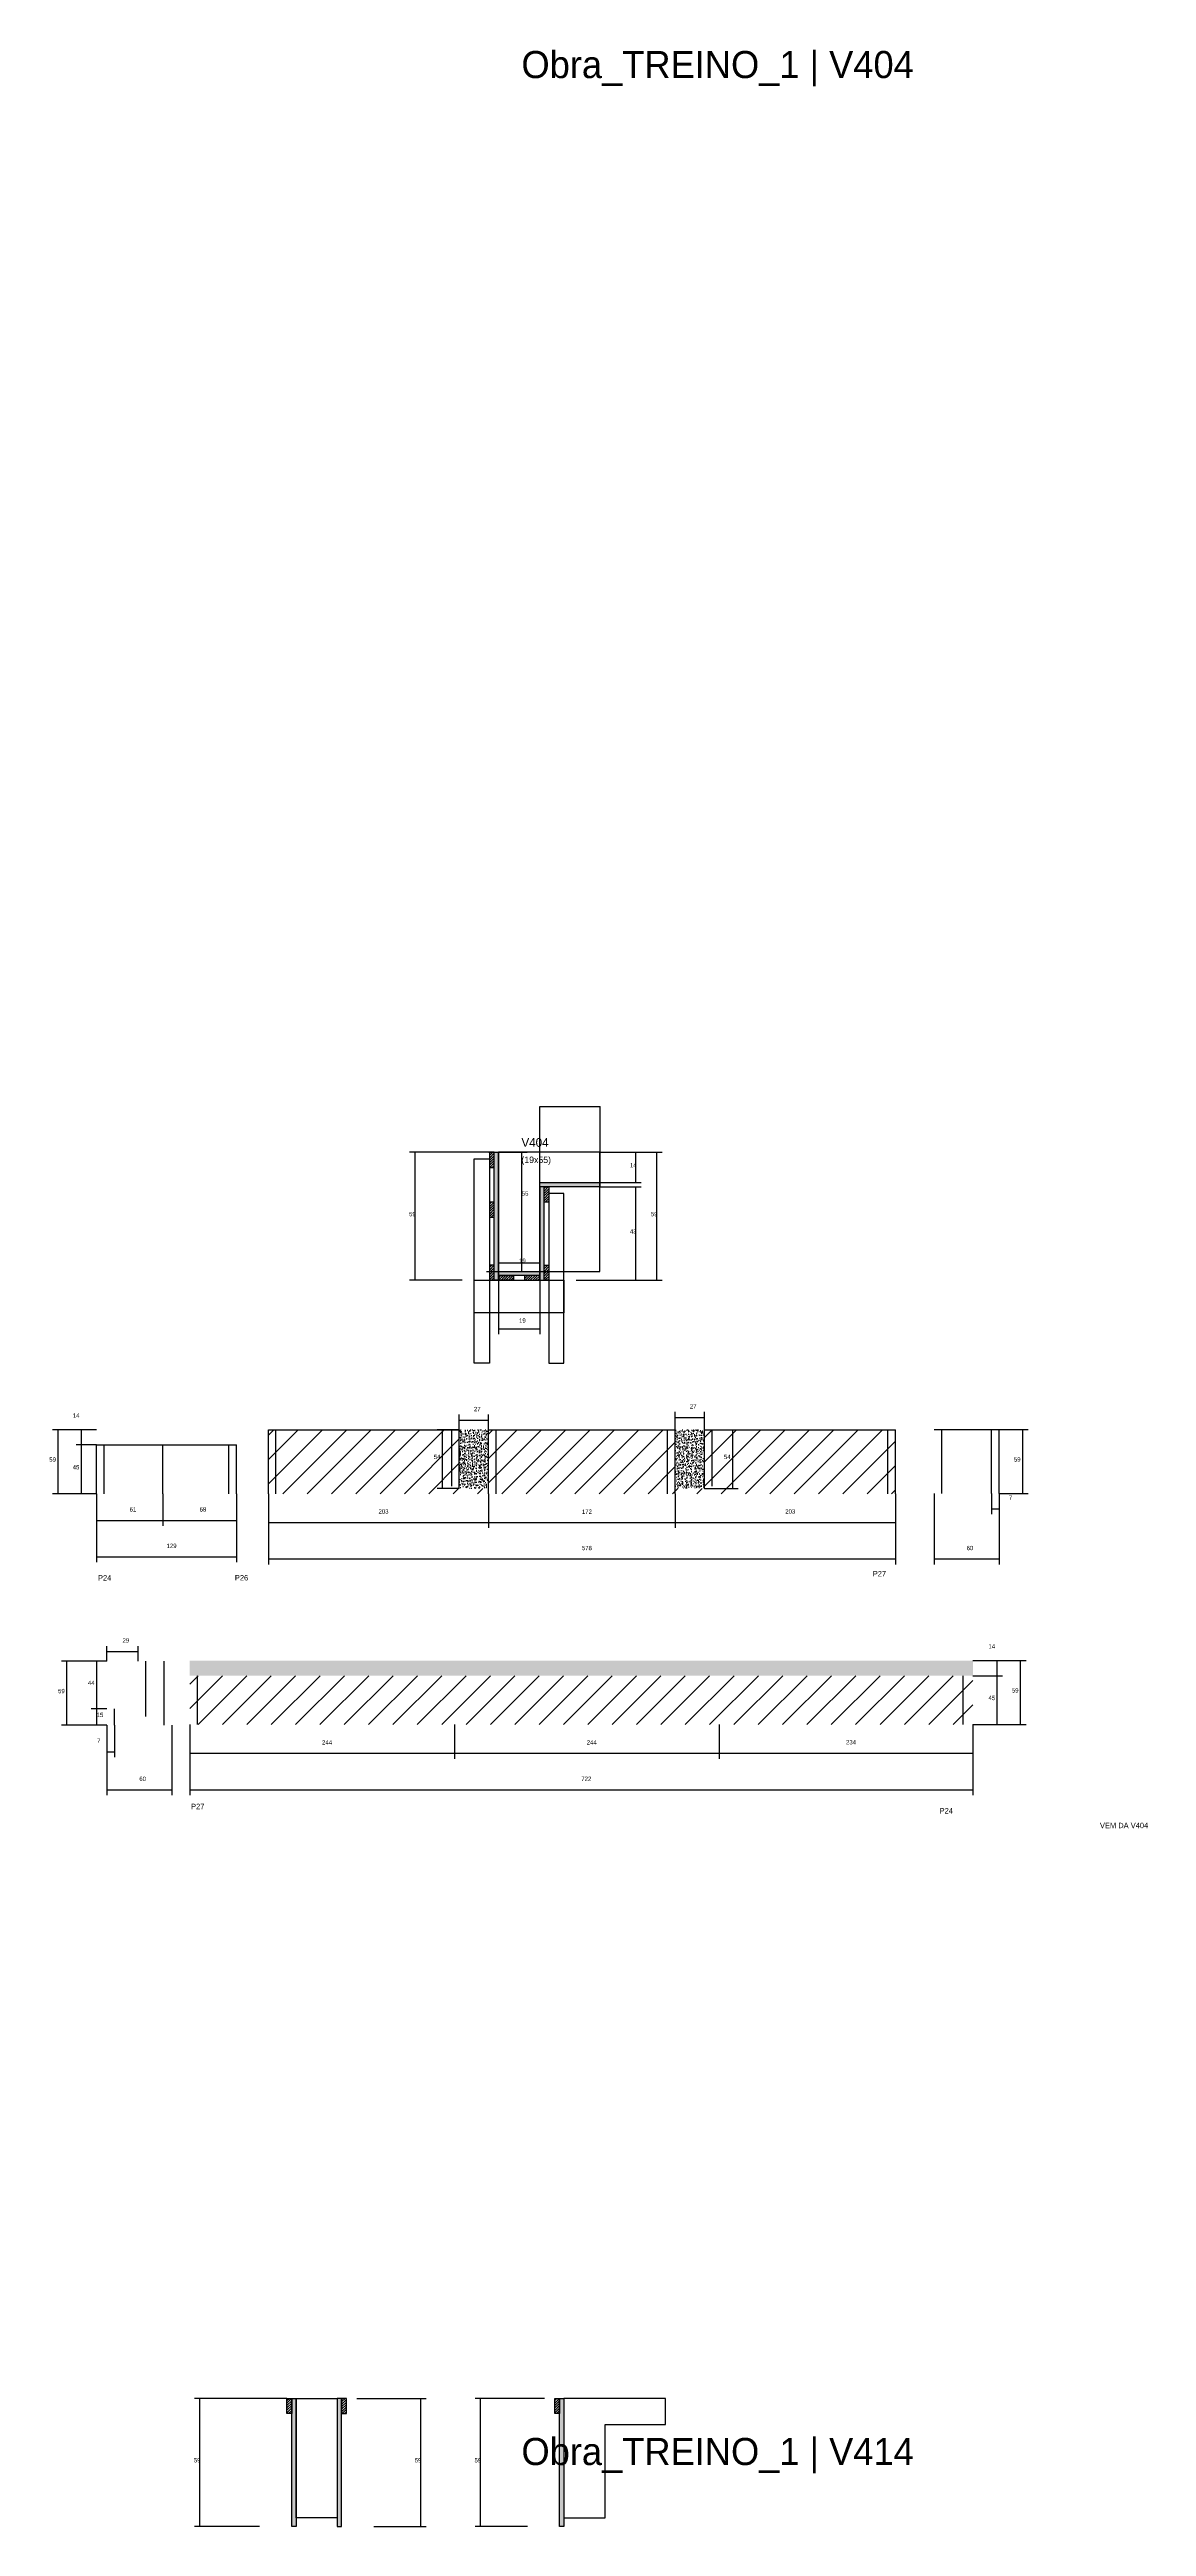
# Model space of a CAD drawing. Header units: metres. Extents: x -2848 to 22762, y -49062 to 1016.
# Drawn here: x 4365 to 5376, y -7867 to -5584 of the extents above; entities that cross this region are included whole.
import ezdxf

# ---------------------------------------------------------------- set-up
doc = ezdxf.new("R2010")
doc.units = ezdxf.units.M
for name, color, linetype in [('CONCRETO', 251, 'Continuous'), ('COTA', 4, 'Continuous'), ('Cota Seção (2x)', 4, 'Continuous'), ('Hachura', 253, 'Continuous'), ('LABEL_ID', 3, 'Continuous'), ('Madeira', 126, 'Continuous'), ('NOMENCLATURA', 7, 'Continuous'), ('Painéis', 200, 'Continuous'), ('REAPROVEITAMENTO', 251, 'Continuous'), ('SARR_2.2x7', 40, 'Continuous'), ('SARR_3.5x7', 81, 'Continuous'), ('Texto Seção', 7, 'Continuous')]:
    doc.layers.add(name, color=color, linetype=linetype)

msp = doc.modelspace()

# ---------------------------------------------------------------- hatches: boundary and pattern name
at = {"layer": 'COTA'}
h = msp.add_hatch(dxfattribs=at)
h.set_pattern_fill('AR-CONC', scale=0.03)
h.paths.add_polyline_path([(4769.7, -6855.8), (4742.7, -6855.8), (4742.7, -6909.8), (4769.7, -6909.8)])
h = msp.add_hatch(dxfattribs=at)
h.set_pattern_fill('AR-CONC', scale=0.03)
h.paths.add_polyline_path([(4968.7, -6858), (4968.7, -6855.8), (4941.7, -6855.8), (4941.7, -6909.8), (4968.7, -6909.8)])
h = msp.add_hatch(dxfattribs=at)
h.set_pattern_fill('AR-CONC', scale=0.03)
h.paths.add_polyline_path([(5216.2, -7068.5), (5216.2, -7082.5), (5216.2, -7082.5), (4494.2, -7082.5), (4494.2, -7082.5), (4494.2, -7068.5), (4494.2, -7068.5), (5216.2, -7068.5)])
at = {"layer": 'Hachura'}
h = msp.add_hatch(dxfattribs=at)
h.set_pattern_fill('ANSI31', scale=0.5)
h.paths.add_polyline_path([(4770.4, -6614), (4774.8, -6614), (4774.8, -6614), (4774.8, -6600), (4774.8, -6600), (4770.4, -6600), (4770.4, -6600), (4770.4, -6614)])
h = msp.add_hatch(color=8, dxfattribs=at)
h.dxf.hatch_style = 1
h.paths.add_polyline_path([(4774.8, -6600), (4778.8, -6600), (4778.8, -6600), (4778.8, -6718), (4778.8, -6718), (4774.8, -6718), (4774.8, -6718), (4774.8, -6600)])
h = msp.add_hatch(color=8, dxfattribs=at)
h.dxf.hatch_style = 1
h.paths.add_polyline_path([(4816.8, -6632), (4816.8, -6628), (4816.8, -6628), (4872.4, -6628), (4872.4, -6628), (4872.4, -6632), (4872.4, -6632), (4816.8, -6632)])
h = msp.add_hatch(color=8, dxfattribs=at)
h.dxf.hatch_style = 1
h.paths.add_polyline_path([(4820.8, -6632), (4816.8, -6632), (4816.8, -6632), (4816.8, -6718), (4816.8, -6718), (4820.8, -6718), (4820.8, -6718), (4820.8, -6632)])
h = msp.add_hatch(dxfattribs=at)
h.set_pattern_fill('ANSI31', scale=0.5)
h.paths.add_polyline_path([(4825.2, -6646), (4820.8, -6646), (4820.8, -6646), (4820.8, -6632), (4820.8, -6632), (4825.2, -6632), (4825.2, -6632), (4825.2, -6646)])
h = msp.add_hatch(dxfattribs=at)
h.set_pattern_fill('ANSI31', scale=0.5)
h.paths.add_polyline_path([(4770.4, -6659.9), (4774.8, -6659.9), (4774.8, -6659.9), (4774.8, -6645.9), (4774.8, -6645.9), (4770.4, -6645.9), (4770.4, -6645.9), (4770.4, -6659.9)])
h = msp.add_hatch(dxfattribs=at)
h.set_pattern_fill('ANSI31', scale=0.5)
h.paths.add_polyline_path([(4770.4, -6718), (4774.8, -6718), (4774.8, -6718), (4774.8, -6704), (4774.8, -6704), (4770.4, -6704), (4770.4, -6704), (4770.4, -6718)])
h = msp.add_hatch(color=8, dxfattribs=at)
h.dxf.hatch_style = 1
h.paths.add_polyline_path([(4778.8, -6713.6), (4778.8, -6710), (4778.8, -6710), (4816.8, -6710), (4816.8, -6710), (4816.8, -6713.6), (4816.8, -6713.6), (4778.8, -6713.6)])
h = msp.add_hatch(dxfattribs=at)
h.set_pattern_fill('ANSI31', scale=0.5)
h.paths.add_polyline_path([(4825.2, -6718), (4820.8, -6718), (4820.8, -6718), (4820.8, -6704), (4820.8, -6704), (4825.2, -6704), (4825.2, -6704), (4825.2, -6718)])
h = msp.add_hatch(dxfattribs=at)
h.set_pattern_fill('ANSI31', scale=0.5)
h.paths.add_polyline_path([(4778.8, -6718), (4778.8, -6713.6), (4778.8, -6713.6), (4792.8, -6713.6), (4792.8, -6713.6), (4792.8, -6718), (4792.8, -6718), (4778.8, -6718)])
h = msp.add_hatch(dxfattribs=at)
h.set_pattern_fill('ANSI31', scale=0.5)
h.paths.add_polyline_path([(4816.8, -6718), (4816.8, -6713.6), (4816.8, -6713.6), (4802.8, -6713.6), (4802.8, -6713.6), (4802.8, -6718), (4802.8, -6718), (4816.8, -6718)])
h = msp.add_hatch(dxfattribs=at)
h.set_pattern_fill('ANSI31', scale=0.5)
h.paths.add_polyline_path([(4588.2, -7762.6), (4583.8, -7762.6), (4583.8, -7762.6), (4583.8, -7748.6), (4583.8, -7748.6), (4588.2, -7748.6), (4588.2, -7748.6), (4588.2, -7762.6)])
h = msp.add_hatch(color=8, dxfattribs=at)
h.dxf.hatch_style = 1
h.paths.add_polyline_path([(4588.2, -7748.6), (4592.2, -7748.6), (4592.2, -7748.6), (4592.2, -7866.6), (4592.2, -7866.6), (4588.2, -7866.6), (4588.2, -7866.6), (4588.2, -7748.6)])
h = msp.add_hatch(color=8, dxfattribs=at)
h.dxf.hatch_style = 1
h.paths.add_polyline_path([(4634.2, -7748.6), (4630.2, -7748.6), (4630.2, -7748.6), (4630.2, -7866.6), (4630.2, -7866.6), (4634.2, -7866.6), (4634.2, -7866.6), (4634.2, -7748.6)])
h = msp.add_hatch(dxfattribs=at)
h.set_pattern_fill('ANSI31', scale=0.5)
h.paths.add_polyline_path([(4634.2, -7762.6), (4638.6, -7762.6), (4638.6, -7762.6), (4638.6, -7748.6), (4638.6, -7748.6), (4634.2, -7748.6), (4634.2, -7748.6), (4634.2, -7762.6)])
h = msp.add_hatch(dxfattribs=at)
h.set_pattern_fill('ANSI31', scale=0.5)
h.paths.add_polyline_path([(4835.1, -7762.6), (4830.7, -7762.6), (4830.7, -7762.6), (4830.7, -7748.6), (4830.7, -7748.6), (4835.1, -7748.6), (4835.1, -7748.6), (4835.1, -7762.6)])
h = msp.add_hatch(color=8, dxfattribs=at)
h.dxf.hatch_style = 1
h.paths.add_polyline_path([(4835.1, -7748.6), (4839.1, -7748.6), (4839.1, -7748.6), (4839.1, -7866.6), (4839.1, -7866.6), (4835.1, -7866.6), (4835.1, -7866.6), (4835.1, -7748.6)])
at = {"layer": 'REAPROVEITAMENTO'}
h = msp.add_hatch(dxfattribs=at)
h.set_pattern_fill('ANSI31', scale=5)
h.paths.add_polyline_path([(4769.7, -6909.8), (4742.7, -6909.8), (4742.7, -6909.8), (4742.7, -6855.8), (4742.7, -6855.8), (4566.7, -6855.8), (4566.7, -6855.8), (4566.7, -6914.8), (4566.7, -6914.8), (4769.7, -6914.8), (4769.7, -6914.8), (4769.7, -6909.8)])
h = msp.add_hatch(dxfattribs=at)
h.set_pattern_fill('ANSI31', scale=5)
h.paths.add_polyline_path([(4941.7, -6914.8), (4941.7, -6855.8), (4941.7, -6855.8), (4769.7, -6855.8), (4769.7, -6855.8), (4769.7, -6914.8), (4769.7, -6914.8), (4941.7, -6914.8)])
h = msp.add_hatch(dxfattribs=at)
h.set_pattern_fill('ANSI31', scale=5)
h.paths.add_polyline_path([(4968.7, -6909.8), (4941.7, -6909.8), (4941.7, -6909.8), (4941.7, -6914.8), (4941.7, -6914.8), (5144.7, -6914.8), (5144.7, -6914.8), (5144.7, -6855.8), (5144.7, -6855.8), (4968.7, -6855.8), (4968.7, -6855.8), (4968.7, -6909.8)])
h = msp.add_hatch(dxfattribs=at)
h.set_pattern_fill('ANSI31', scale=5)
h.paths.add_polyline_path([(5216.2, -7127.5), (5216.2, -7082.5), (5216.2, -7082.5), (4494.2, -7082.5), (4494.2, -7082.5), (4494.2, -7127.5), (4494.2, -7127.5), (5216.2, -7127.5)])

# ---------------------------------------------------------------- linework, layer by layer
at = {"layer": 'CONCRETO'}
for points in [[(4872.4, -6628), (4872.4, -6600), (4778.8, -6600), (4778.8, -6628), (4778.8, -6628), (4778.8, -6710), (4816.8, -6710), (4816.8, -6628)], [(4778.8, -6710), (4872.4, -6710), (4872.4, -6600), (4778.8, -6600)], [(4592.2, -7748.6), (4592.2, -7748.6), (4630.2, -7748.6), (4630.2, -7776.6), (4630.2, -7776.6), (4630.2, -7858.6), (4592.2, -7858.6), (4592.2, -7748.6)], [(4932.7, -7772.6), (4932.7, -7748.6), (4839.1, -7748.6), (4839.1, -7776.6), (4839.1, -7776.6), (4839.1, -7858.6), (4877.1, -7858.6), (4877.1, -7772.6)]]:
    msp.add_lwpolyline(points, close=True, dxfattribs=at)
at = {"layer": 'COTA'}
for p, q in [((4770.4, -6600), (4696.9, -6600)), ((4701.9, -6718), (4701.9, -6600)), ((4872.4, -6600), (4929.8, -6600)), ((4872.4, -6600), (4910.5, -6600)), ((4905.5, -6628), (4905.5, -6600)), ((4924.8, -6718), (4924.8, -6600)), ((4872.4, -6628), (4910.5, -6628)), ((4872.4, -6632), (4910.5, -6632)), ((4905.5, -6718), (4905.5, -6632)), ((4745.2, -6718), (4696.9, -6718)), ((4778.8, -6718), (4778.8, -6767.7)), ((4816.8, -6718), (4816.8, -6767.7)), ((4850.4, -6718), (4929.8, -6718)), ((4850.4, -6718), (4910.5, -6718)), ((4778.8, -6762.7), (4816.8, -6762.7)), ((4742.7, -6855.8), (4742.7, -6841.8)), ((4742.7, -6846.8), (4769.7, -6846.8)), ((4769.7, -6855.8), (4769.7, -6841.8)), ((4941.7, -6855.8), (4941.7, -6839.4)), ((4941.7, -6844.4), (4968.7, -6844.4)), ((4968.7, -6855.8), (4968.7, -6839.4)), ((4408.3, -6855.8), (4367.8, -6855.8)), ((4372.8, -6914.8), (4372.8, -6855.8)), ((4408.3, -6855.8), (4389.4, -6855.8)), ((4408.3, -6869.8), (4389.4, -6869.8)), ((4408.3, -6869.8), (4389.4, -6869.8)), ((4394.4, -6869.8), (4394.4, -6855.8)), ((4394.4, -6914.8), (4394.4, -6869.8)), ((4742.7, -6855.8), (4722.3, -6855.8)), ((4727.3, -6909.8), (4727.3, -6855.8)), ((4968.7, -6855.8), (4999.8, -6855.8)), ((4994.8, -6909.8), (4994.8, -6855.8)), ((5240.4, -6855.6), (5267.1, -6855.6)), ((5262.1, -6914.6), (5262.1, -6855.6)), ((4408.3, -6914.8), (4367.8, -6914.8)), ((4408.3, -6914.8), (4389.4, -6914.8)), ((4408.3, -6914.8), (4408.3, -6944.3)), ((4408.3, -6914.8), (4408.3, -6977.9)), ((4469.3, -6914.8), (4469.3, -6944.3)), ((4469.3, -6914.8), (4469.3, -6944.3)), ((4537.3, -6914.8), (4537.3, -6944.3)), ((4537.3, -6914.8), (4537.3, -6977.9)), ((4566.7, -6914.8), (4566.7, -6946.3)), ((4566.7, -6914.8), (4566.7, -6979.9)), ((4742.7, -6909.8), (4722.3, -6909.8)), ((4769.7, -6914.8), (4769.7, -6946.3)), ((4769.7, -6914.8), (4769.7, -6946.3)), ((4941.7, -6914.8), (4941.7, -6946.3)), ((4941.7, -6914.8), (4941.7, -6946.3)), ((4968.7, -6909.8), (4999.8, -6909.8)), ((5144.7, -6914.8), (5144.7, -6946.3)), ((5144.7, -6914.8), (5144.7, -6979.9)), ((5180.4, -6914.6), (5180.4, -6979.9)), ((5233.4, -6914.6), (5233.4, -6933.6)), ((5240.4, -6914.6), (5240.4, -6933.6)), ((5240.4, -6914.6), (5267.1, -6914.6)), ((5240.4, -6914.6), (5240.4, -6979.9)), ((4408.3, -6939.3), (4469.3, -6939.3)), ((4469.3, -6939.3), (4537.3, -6939.3)), ((5233.4, -6928.6), (5240.4, -6928.6)), ((4566.7, -6941.3), (4769.7, -6941.3)), ((4769.7, -6941.3), (4941.7, -6941.3)), ((4941.7, -6941.3), (5144.7, -6941.3)), ((4408.3, -6972.9), (4537.3, -6972.9)), ((4566.7, -6974.9), (5144.7, -6974.9)), ((5180.4, -6974.9), (5240.4, -6974.9)), ((4417.7, -7069.1), (4376, -7069.1)), ((4381, -7128.1), (4381, -7069.1)), ((4417.7, -7069.1), (4403.4, -7069.1)), ((4408.4, -7113.1), (4408.4, -7069.1)), ((4417.7, -7069.1), (4417.7, -7055.1)), ((4417.7, -7060.1), (4446.7, -7060.1)), ((4446.7, -7069.1), (4446.7, -7055.1)), ((5216.2, -7068.5), (5243.6, -7068.5)), ((5216.2, -7068.5), (5265.2, -7068.5)), ((5238.6, -7082.5), (5238.6, -7068.5)), ((5260.2, -7127.5), (5260.2, -7068.5)), ((5216.2, -7082.5), (5243.6, -7082.5)), ((5216.2, -7082.5), (5243.6, -7082.5)), ((5238.6, -7127.5), (5238.6, -7082.5)), ((4417.7, -7113.1), (4403.4, -7113.1)), ((4417.7, -7113.1), (4403.4, -7113.1)), ((4408.4, -7128.1), (4408.4, -7113.1)), ((4417.7, -7128.1), (4376, -7128.1)), ((4417.7, -7128.1), (4403.4, -7128.1)), ((4417.7, -7128.1), (4417.7, -7157.6)), ((4417.7, -7128.1), (4417.7, -7192.6)), ((4424.7, -7128.1), (4424.7, -7157.6)), ((4477.7, -7128.1), (4477.7, -7192.6)), ((4494.2, -7127.5), (4494.2, -7159)), ((4494.2, -7127.5), (4494.2, -7192.6)), ((4738.2, -7127.5), (4738.2, -7159)), ((4738.2, -7127.5), (4738.2, -7159)), ((4982.2, -7127.5), (4982.2, -7159)), ((4982.2, -7127.5), (4982.2, -7159)), ((5216.2, -7127.5), (5216.2, -7159)), ((5216.2, -7127.5), (5216.2, -7192.6)), ((5216.2, -7127.5), (5243.6, -7127.5)), ((5216.2, -7127.5), (5265.2, -7127.5)), ((4417.7, -7152.6), (4424.7, -7152.6)), ((4494.2, -7154), (4738.2, -7154)), ((4738.2, -7154), (4982.2, -7154)), ((4982.2, -7154), (5216.2, -7154)), ((4417.7, -7187.6), (4477.7, -7187.6)), ((4494.2, -7187.6), (5216.2, -7187.6)), ((4583.8, -7748.6), (4498.5, -7748.6)), ((4503.5, -7866.6), (4503.5, -7748.6)), ((4648.2, -7748.6), (4712.1, -7748.6)), ((4707.1, -7866.6), (4707.1, -7748.6)), ((4821.1, -7748.6), (4757.2, -7748.6)), ((4762.2, -7866.6), (4762.2, -7748.6)), ((4558.6, -7866.6), (4498.5, -7866.6)), ((4663.8, -7866.6), (4712.1, -7866.6)), ((4805.5, -7866.6), (4757.2, -7866.6))]:
    msp.add_line(p, q, dxfattribs=at)
at = {"layer": 'Cota Seção (2x)'}
for p, q in [((4770.4, -6600), (4805.3, -6600)), ((4800.3, -6710), (4800.3, -6600)), ((4767.8, -6710), (4805.3, -6710)), ((4778.8, -6718), (4778.8, -6697)), ((4778.8, -6702), (4816.8, -6702)), ((4816.8, -6718), (4816.8, -6697))]:
    msp.add_line(p, q, dxfattribs=at)
at = {"layer": 'Madeira'}
for points in [[(4770.4, -6614), (4774.8, -6614), (4774.8, -6600), (4770.4, -6600)], [(4825.2, -6646), (4820.8, -6646), (4820.8, -6632), (4825.2, -6632)], [(4770.4, -6659.9), (4774.8, -6659.9), (4774.8, -6645.9), (4770.4, -6645.9)], [(4770.4, -6718), (4774.8, -6718), (4774.8, -6704), (4770.4, -6704)], [(4825.2, -6718), (4820.8, -6718), (4820.8, -6704), (4825.2, -6704)], [(4778.8, -6718), (4778.8, -6713.6), (4792.8, -6713.6), (4792.8, -6718)], [(4816.8, -6718), (4816.8, -6713.6), (4802.8, -6713.6), (4802.8, -6718)], [(4588.2, -7762.6), (4583.8, -7762.6), (4583.8, -7748.6), (4588.2, -7748.6)], [(4634.2, -7762.6), (4638.6, -7762.6), (4638.6, -7748.6), (4634.2, -7748.6)], [(4835.1, -7762.6), (4830.7, -7762.6), (4830.7, -7748.6), (4835.1, -7748.6)]]:
    msp.add_lwpolyline(points, close=True, dxfattribs=at)
at = {"layer": 'Painéis'}
for p, q in [((4816.8, -6558), (4872.6, -6558)), ((4816.8, -6628), (4816.8, -6558)), ((4872.6, -6628), (4872.6, -6558)), ((4778.8, -6718), (4778.8, -6600)), ((4816.8, -6628), (4872.4, -6628)), ((4816.8, -6632), (4816.8, -6628)), ((4816.8, -6628), (4872.6, -6628)), ((4816.8, -6718), (4816.8, -6632)), ((4816.8, -6718), (4816.8, -6632)), ((4872.4, -6632), (4872.4, -6628)), ((4778.8, -6710), (4816.8, -6710)), ((4778.8, -6713.6), (4778.8, -6710)), ((4816.8, -6713.6), (4816.8, -6710)), ((4408.3, -6869.8), (4537.3, -6869.8)), ((4408.3, -6914.8), (4408.3, -6869.8)), ((4469.3, -6914.8), (4469.3, -6869.8)), ((4537.3, -6914.8), (4537.3, -6869.8)), ((4566.7, -6855.8), (4742.7, -6855.8)), ((4566.7, -6914.8), (4566.7, -6855.8)), ((4742.7, -6909.8), (4742.7, -6855.8)), ((4769.7, -6855.8), (4941.7, -6855.8)), ((4769.7, -6914.8), (4769.7, -6855.8)), ((4941.7, -6914.8), (4941.7, -6855.8)), ((4968.7, -6855.8), (5144.7, -6855.8)), ((4968.7, -6909.8), (4968.7, -6855.8)), ((5144.7, -6914.8), (5144.7, -6855.8)), ((5180.4, -6855.6), (5240.4, -6855.6)), ((5240.4, -6914.6), (5240.4, -6855.6))]:
    msp.add_line(p, q, dxfattribs=at)
for points in [[(4774.8, -6600), (4778.8, -6600), (4778.8, -6718), (4774.8, -6718)], [(4816.8, -6632), (4816.8, -6628), (4872.4, -6628), (4872.4, -6632)], [(4820.8, -6632), (4816.8, -6632), (4816.8, -6718), (4820.8, -6718)], [(4778.8, -6713.6), (4778.8, -6710), (4816.8, -6710), (4816.8, -6713.6)], [(4588.2, -7748.6), (4592.2, -7748.6), (4592.2, -7866.6), (4588.2, -7866.6)], [(4634.2, -7748.6), (4630.2, -7748.6), (4630.2, -7866.6), (4634.2, -7866.6)], [(4835.1, -7748.6), (4839.1, -7748.6), (4839.1, -7866.6), (4835.1, -7866.6)]]:
    msp.add_lwpolyline(points, close=True, dxfattribs=at)
at = {"layer": 'SARR_2.2x7'}
for p, q in [((4415.3, -6914.8), (4415.3, -6869.8)), ((4530.3, -6914.8), (4530.3, -6869.8)), ((4573.7, -6914.8), (4573.7, -6855.8)), ((4735.7, -6907.8), (4735.7, -6855.8)), ((4776.7, -6914.8), (4776.7, -6855.8)), ((4934.7, -6914.8), (4934.7, -6855.8)), ((4975.7, -6907.8), (4975.7, -6855.8)), ((5137.7, -6914.8), (5137.7, -6855.8)), ((5187.4, -6914.6), (5187.4, -6855.6)), ((5233.4, -6914.6), (5233.4, -6855.6)), ((4453.7, -7113.1), (4453.7, -7069.1)), ((4470.7, -7128.1), (4470.7, -7069.1)), ((4501.2, -7127.5), (4501.2, -7082.5)), ((5207.2, -7127.5), (5207.2, -7082.5)), ((4424.7, -7128.1), (4424.7, -7113.1)), ((4453.7, -7120.1), (4453.7, -7113.1))]:
    msp.add_line(p, q, dxfattribs=at)
at = {"layer": 'SARR_3.5x7'}
for points in [[(4756.4, -6606), (4770.4, -6606), (4770.4, -6794.5), (4756.4, -6794.5)], [(4839.2, -6638), (4825.2, -6638), (4825.2, -6794.5), (4839.2, -6794.5)], [(4756.4, -6718), (4839.2, -6718), (4839.2, -6748.1), (4756.4, -6748.1)]]:
    msp.add_lwpolyline(points, close=True, dxfattribs=at)

# ---------------------------------------------------------------- texts
at = {"layer": 'COTA'}
for s, p in [('14', (4900, -6614)), ('59', (4696.4, -6659)), ('59', (4919.3, -6659)), ('43', (4900, -6675)), ('19', (4797.8, -6757.2)), ('14', (4386.4, -6844.7)), ('27', (4756.2, -6838.7)), ('27', (4955.2, -6836.3)), ('59', (4364.7, -6885.3)), ('45', (4386.3, -6892.3)), ('54', (4719.1, -6882.8)), ('54', (4986.7, -6882.8)), ('59', (5254, -6885.1)), ('7', (5249.3, -6920.5)), ('61', (4438.8, -6931.2)), ('68', (4503.3, -6931.2)), ('203', (4668.2, -6933.1)), ('172', (4855.7, -6933.3)), ('203', (5043.2, -6933.1)), ('129', (4472.8, -6964.8)), ('578', (4855.7, -6966.8)), ('60', (5210.4, -6966.8)), ('29', (4432.2, -7052)), ('14', (5230.5, -7057.4)), ('59', (4372.8, -7098.6)), ('44', (4400.3, -7091.1)), ('59', (5252.1, -7098)), ('15', (4408.4, -7120.6)), ('45', (5230.5, -7105)), ('7', (4408.8, -7144.5)), ('244', (4616.2, -7145.9)), ('244', (4860.2, -7145.9)), ('234', (5099.2, -7145.8)), ('60', (4447.7, -7179.5)), ('722', (4855.2, -7179.5)), ('59', (4498, -7807.6)), ('59', (4701.6, -7807.6)), ('59', (4756.7, -7807.6))]:
    msp.add_text(s, height=4, dxfattribs=at).set_placement(p)
at = {"layer": 'Cota Seção (2x)'}
for s, p in [('55', (4800.3, -6640)), ('19', (4797.8, -6702))]:
    msp.add_text(s, height=4, dxfattribs=at).set_placement(p)
at = {"layer": 'LABEL_ID'}
for s, p in [('Obra_TREINO_1 | V404', (4800, -5610)), ('Obra_TREINO_1 | V414', (4800, -7810))]:
    msp.add_text(s, height=25, dxfattribs=at).set_placement(p)
at = {"layer": 'NOMENCLATURA'}
for s, p in [('P24', (4409.6, -6994.8)), ('P26', (4535.8, -6994.7)), ('P27', (5123.9, -6991)), ('P27', (4495.4, -7205.5)), ('P24', (5185.5, -7209.5))]:
    msp.add_text(s, height=5, dxfattribs=at).set_placement(p)
at = {"layer": 'Texto Seção'}
for s, height, p in [('V404', 8, (4800, -6595)), ('(19x55)', 6, (4800, -6610)), ('VEM DA V404', 5, (5333.3, -7223))]:
    msp.add_text(s, height=height, dxfattribs=at).set_placement(p)

doc.saveas('drawing.dxf')
